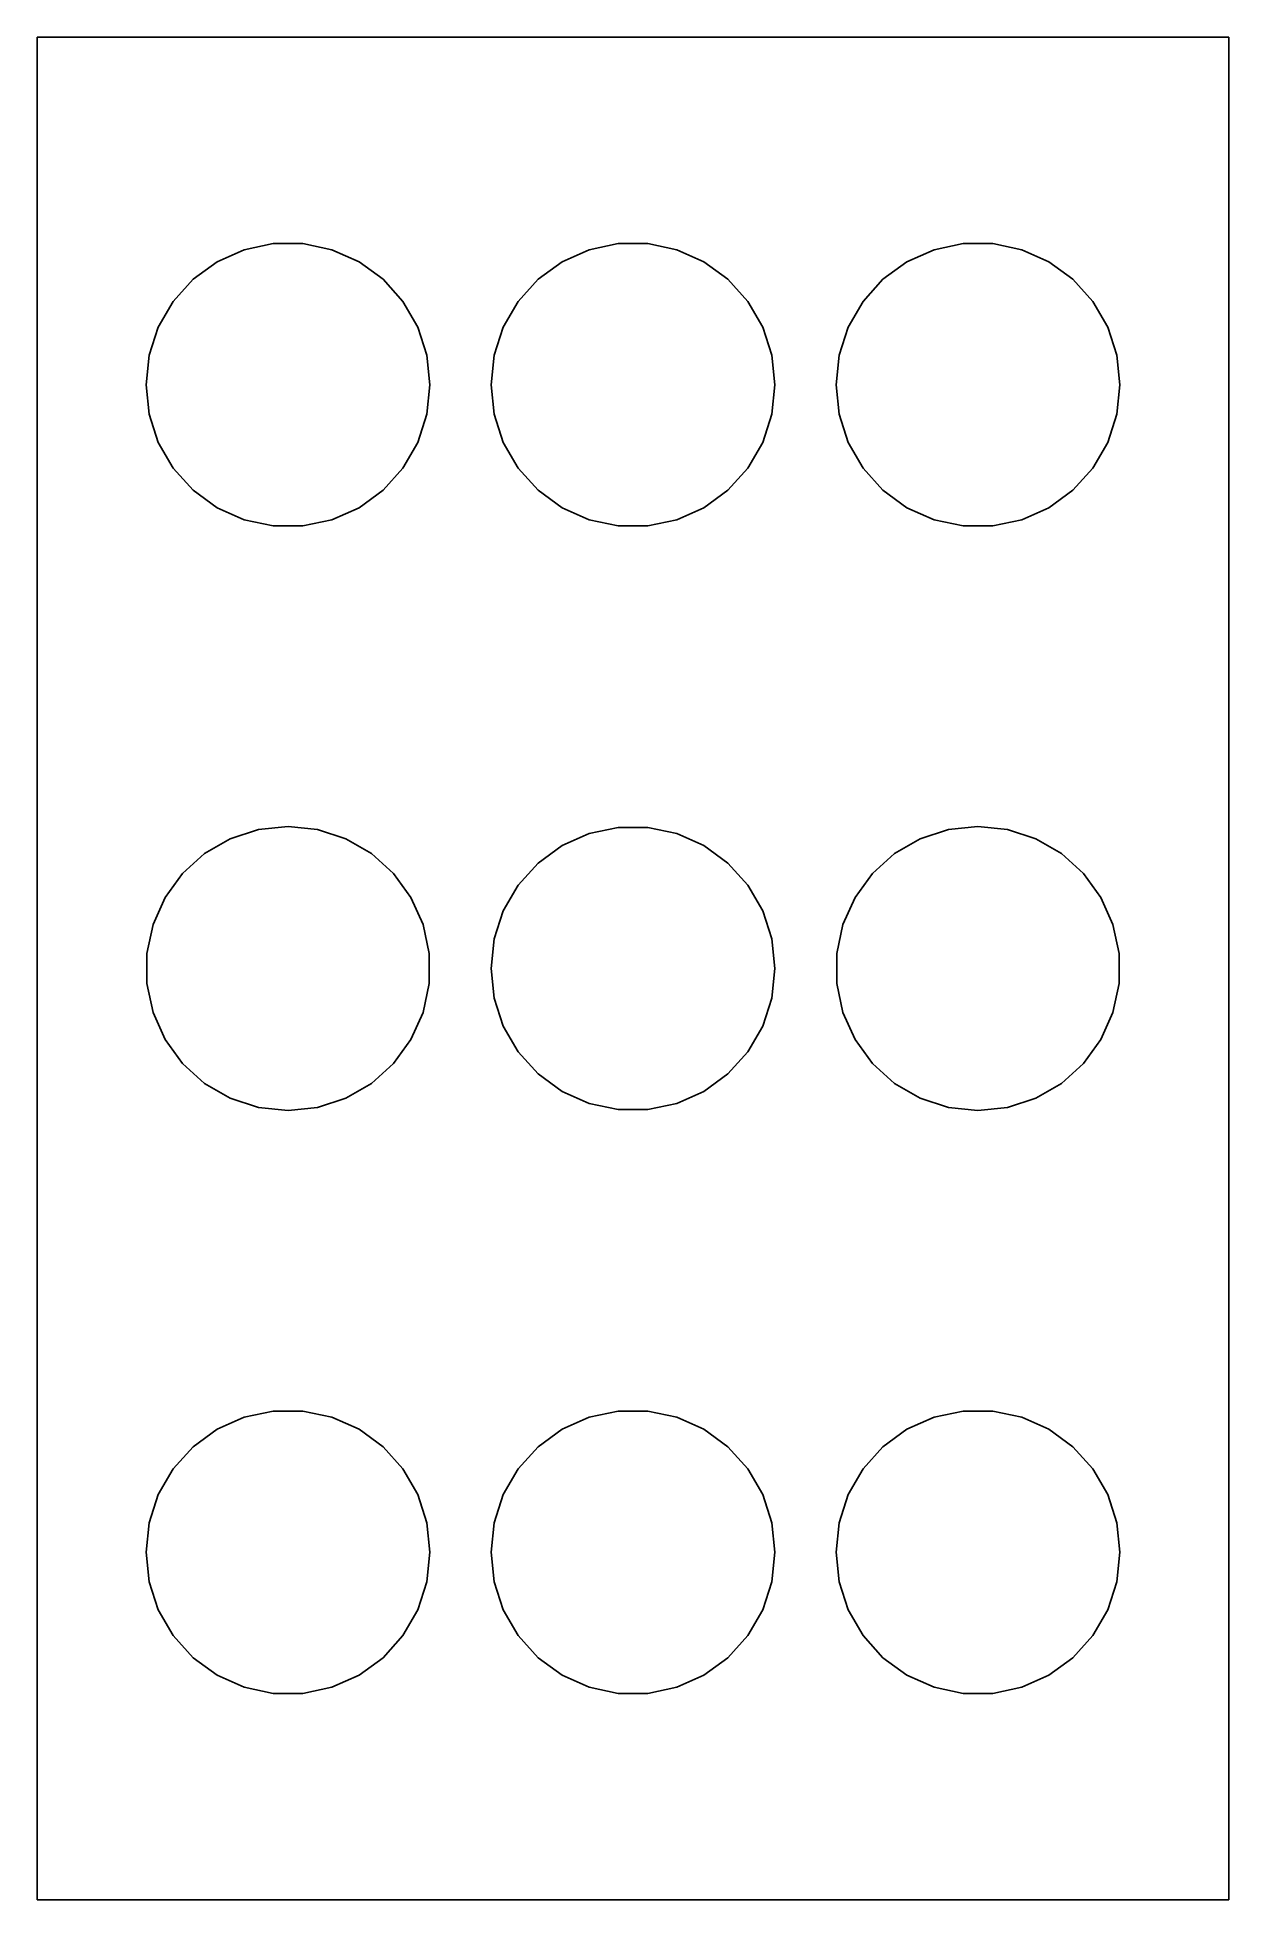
# Model space of a CAD drawing. Header units: metres. Extents: x -224 to 224, y -351 to 351.
import ezdxf

# ---------------------------------------------------------------- set-up
doc = ezdxf.new("R2010")
doc.units = ezdxf.units.M

msp = doc.modelspace()

# ---------------------------------------------------------------- linework, layer by layer
for p, q in [((224.5, 351), (-224.5, 351)), ((-224.5, 351), (-224.5, -351)), ((224.5, -351), (224.5, 351)), ((-156.75, 266.332), (-146.532, 270.882)), ((-146.532, 270.882), (-135.592, 273.207)), ((-135.592, 273.207), (-124.408, 273.207)), ((-124.408, 273.207), (-113.468, 270.882)), ((-113.468, 270.882), (-103.25, 266.332)), ((-26.75, 266.332), (-16.5324, 270.882)), ((-16.5324, 270.882), (-5.59227, 273.207)), ((-5.59227, 273.207), (5.59227, 273.207)), ((5.59227, 273.207), (16.5324, 270.882)), ((16.5324, 270.882), (26.75, 266.332)), ((103.25, 266.332), (113.468, 270.882)), ((113.468, 270.882), (124.408, 273.207)), ((124.408, 273.207), (135.592, 273.207)), ((135.592, 273.207), (146.532, 270.882)), ((146.532, 270.882), (156.75, 266.332)), ((-173.282, 251.447), (-165.798, 259.758)), ((-165.798, 259.758), (-156.75, 266.332)), ((-103.25, 266.332), (-94.2015, 259.758)), ((-94.2015, 259.758), (-86.7176, 251.447)), ((-43.2824, 251.447), (-35.7985, 259.758)), ((-35.7985, 259.758), (-26.75, 266.332)), ((26.75, 266.332), (35.7985, 259.758)), ((35.7985, 259.758), (43.2824, 251.447)), ((86.7176, 251.447), (94.2015, 259.758)), ((94.2015, 259.758), (103.25, 266.332)), ((156.75, 266.332), (165.798, 259.758)), ((165.798, 259.758), (173.282, 251.447)), ((-178.875, 241.76), (-173.282, 251.447)), ((-86.7176, 251.447), (-81.1253, 241.76)), ((-48.8747, 241.76), (-43.2824, 251.447)), ((43.2824, 251.447), (48.8747, 241.76)), ((81.1253, 241.76), (86.7176, 251.447)), ((173.282, 251.447), (178.875, 241.76)), ((-182.331, 231.123), (-178.875, 241.76)), ((-81.1253, 241.76), (-77.6691, 231.123)), ((-52.3309, 231.123), (-48.8747, 241.76)), ((48.8747, 241.76), (52.3309, 231.123)), ((77.6691, 231.123), (81.1253, 241.76)), ((178.875, 241.76), (182.331, 231.123)), ((-183.5, 220), (-182.331, 231.123)), ((-77.6691, 231.123), (-76.5, 220)), ((-53.5, 220), (-52.3309, 231.123)), ((52.3309, 231.123), (53.5, 220)), ((76.5, 220), (77.6691, 231.123)), ((182.331, 231.123), (183.5, 220)), ((-182.331, 208.877), (-183.5, 220)), ((-76.5, 220), (-77.6691, 208.877)), ((-52.3309, 208.877), (-53.5, 220)), ((53.5, 220), (52.3309, 208.877)), ((77.6691, 208.877), (76.5, 220)), ((183.5, 220), (182.331, 208.877)), ((-178.875, 198.24), (-182.331, 208.877)), ((-77.6691, 208.877), (-81.1253, 198.24)), ((-48.8747, 198.24), (-52.3309, 208.877)), ((52.3309, 208.877), (48.8747, 198.24)), ((81.1253, 198.24), (77.6691, 208.877)), ((182.331, 208.877), (178.875, 198.24)), ((-173.282, 188.553), (-178.875, 198.24)), ((-81.1253, 198.24), (-86.7176, 188.553)), ((-43.2824, 188.553), (-48.8747, 198.24)), ((48.8747, 198.24), (43.2824, 188.553)), ((86.7176, 188.553), (81.1253, 198.24)), ((178.875, 198.24), (173.282, 188.553)), ((-165.798, 180.242), (-173.282, 188.553)), ((-86.7176, 188.553), (-94.2015, 180.242)), ((-35.7985, 180.242), (-43.2824, 188.553)), ((43.2824, 188.553), (35.7985, 180.242)), ((94.2015, 180.242), (86.7176, 188.553)), ((173.282, 188.553), (165.798, 180.242)), ((-156.75, 173.668), (-165.798, 180.242)), ((-94.2015, 180.242), (-103.25, 173.668)), ((-26.75, 173.668), (-35.7985, 180.242)), ((35.7985, 180.242), (26.75, 173.668)), ((103.25, 173.668), (94.2015, 180.242)), ((165.798, 180.242), (156.75, 173.668)), ((-146.532, 169.118), (-156.75, 173.668)), ((-135.592, 166.793), (-146.532, 169.118)), ((-113.468, 169.118), (-124.408, 166.793)), ((-103.25, 173.668), (-113.468, 169.118)), ((-16.5324, 169.118), (-26.75, 173.668)), ((-5.59227, 166.793), (-16.5324, 169.118)), ((16.5324, 169.118), (5.59227, 166.793)), ((26.75, 173.668), (16.5324, 169.118)), ((113.468, 169.118), (103.25, 173.668)), ((124.408, 166.793), (113.468, 169.118)), ((146.532, 169.118), (135.592, 166.793)), ((156.75, 173.668), (146.532, 169.118)), ((-124.408, 166.793), (-135.592, 166.793)), ((5.59227, 166.793), (-5.59227, 166.793)), ((135.592, 166.793), (124.408, 166.793)), ((-151.76, 48.8747), (-141.123, 52.3309)), ((-141.123, 52.3309), (-130, 53.5)), ((-130, 53.5), (-118.877, 52.3309)), ((-118.877, 52.3309), (-108.24, 48.8747)), ((-26.75, 46.3324), (-16.5324, 50.8815)), ((-16.5324, 50.8815), (-5.59227, 53.2069)), ((-5.59227, 53.2069), (5.59227, 53.2069)), ((5.59227, 53.2069), (16.5324, 50.8815)), ((16.5324, 50.8815), (26.75, 46.3324)), ((108.24, 48.8747), (118.877, 52.3309)), ((118.877, 52.3309), (130, 53.5)), ((130, 53.5), (141.123, 52.3309)), ((141.123, 52.3309), (151.76, 48.8747)), ((-169.758, 35.7985), (-161.447, 43.2824)), ((-161.447, 43.2824), (-151.76, 48.8747)), ((-108.24, 48.8747), (-98.5535, 43.2824)), ((-98.5535, 43.2824), (-90.2417, 35.7985)), ((-35.7985, 39.7582), (-26.75, 46.3324)), ((26.75, 46.3324), (35.7985, 39.7582)), ((90.2417, 35.7985), (98.5535, 43.2824)), ((98.5535, 43.2824), (108.24, 48.8747)), ((151.76, 48.8747), (161.447, 43.2824)), ((161.447, 43.2824), (169.758, 35.7985)), ((-176.332, 26.75), (-169.758, 35.7985)), ((-90.2417, 35.7985), (-83.6676, 26.75)), ((-43.2824, 31.4465), (-35.7985, 39.7582)), ((35.7985, 39.7582), (43.2824, 31.4465)), ((83.6676, 26.75), (90.2417, 35.7985)), ((169.758, 35.7985), (176.332, 26.75)), ((-48.8747, 21.7604), (-43.2824, 31.4465)), ((43.2824, 31.4465), (48.8747, 21.7604)), ((-180.882, 16.5324), (-176.332, 26.75)), ((-83.6676, 26.75), (-79.1185, 16.5324)), ((-52.3309, 11.1233), (-48.8747, 21.7604)), ((48.8747, 21.7604), (52.3309, 11.1233)), ((79.1185, 16.5324), (83.6676, 26.75)), ((176.332, 26.75), (180.882, 16.5324)), ((-183.207, 5.59227), (-180.882, 16.5324)), ((-79.1185, 16.5324), (-76.7931, 5.59227)), ((76.7931, 5.59225), (79.1185, 16.5324)), ((180.882, 16.5324), (183.207, 5.59225)), ((-53.5, 0), (-52.3309, 11.1233)), ((52.3309, 11.1233), (53.5, 0)), ((-183.207, -5.59225), (-183.207, 5.59227)), ((-76.7931, 5.59227), (-76.7931, -5.59225)), ((-52.3309, -11.1233), (-53.5, 0)), ((53.5, 0), (52.3309, -11.1233)), ((76.7931, -5.59227), (76.7931, 5.59225)), ((183.207, 5.59225), (183.207, -5.59227)), ((-180.882, -16.5324), (-183.207, -5.59225)), ((-76.7931, -5.59225), (-79.1185, -16.5324)), ((79.1185, -16.5324), (76.7931, -5.59227)), ((183.207, -5.59227), (180.882, -16.5324)), ((-48.8747, -21.7604), (-52.3309, -11.1233)), ((52.3309, -11.1233), (48.8747, -21.7604)), ((-176.332, -26.75), (-180.882, -16.5324)), ((-79.1185, -16.5324), (-83.6676, -26.75)), ((83.6676, -26.75), (79.1185, -16.5324)), ((180.882, -16.5324), (176.332, -26.75)), ((-169.758, -35.7985), (-176.332, -26.75)), ((-83.6676, -26.75), (-90.2417, -35.7985)), ((-43.2824, -31.4465), (-48.8747, -21.7604)), ((48.8747, -21.7604), (43.2824, -31.4465)), ((90.2417, -35.7985), (83.6676, -26.75)), ((176.332, -26.75), (169.758, -35.7985)), ((-35.7985, -39.7582), (-43.2824, -31.4465)), ((43.2824, -31.4465), (35.7985, -39.7582)), ((-161.447, -43.2824), (-169.758, -35.7985)), ((-90.2417, -35.7985), (-98.5535, -43.2824)), ((-26.75, -46.3324), (-35.7985, -39.7582)), ((35.7985, -39.7582), (26.75, -46.3324)), ((98.5535, -43.2824), (90.2417, -35.7985)), ((169.758, -35.7985), (161.447, -43.2824)), ((-151.76, -48.8747), (-161.447, -43.2824)), ((-141.123, -52.3309), (-151.76, -48.8747)), ((-108.24, -48.8747), (-118.877, -52.3309)), ((-98.5535, -43.2824), (-108.24, -48.8747)), ((-16.5324, -50.8815), (-26.75, -46.3324)), ((26.75, -46.3324), (16.5324, -50.8815)), ((108.24, -48.8747), (98.5535, -43.2824)), ((118.877, -52.3309), (108.24, -48.8747)), ((151.76, -48.8747), (141.123, -52.3309)), ((161.447, -43.2824), (151.76, -48.8747)), ((-130, -53.5), (-141.123, -52.3309)), ((-118.877, -52.3309), (-130, -53.5)), ((-5.59227, -53.2069), (-16.5324, -50.8815)), ((5.59227, -53.2069), (-5.59227, -53.2069)), ((16.5324, -50.8815), (5.59227, -53.2069)), ((130, -53.5), (118.877, -52.3309)), ((141.123, -52.3309), (130, -53.5)), ((-146.532, -169.118), (-135.592, -166.793)), ((-135.592, -166.793), (-124.408, -166.793)), ((-124.408, -166.793), (-113.468, -169.118)), ((-16.5324, -169.118), (-5.59227, -166.793)), ((-5.59227, -166.793), (5.59227, -166.793)), ((5.59227, -166.793), (16.5324, -169.118)), ((113.468, -169.118), (124.408, -166.793)), ((124.408, -166.793), (135.592, -166.793)), ((135.592, -166.793), (146.532, -169.118)), ((-165.798, -180.242), (-156.75, -173.668)), ((-156.75, -173.668), (-146.532, -169.118)), ((-113.468, -169.118), (-103.25, -173.668)), ((-103.25, -173.668), (-94.2015, -180.242)), ((-35.7985, -180.242), (-26.75, -173.668)), ((-26.75, -173.668), (-16.5324, -169.118)), ((16.5324, -169.118), (26.75, -173.668)), ((26.75, -173.668), (35.7985, -180.242)), ((94.2015, -180.242), (103.25, -173.668)), ((103.25, -173.668), (113.468, -169.118)), ((146.532, -169.118), (156.75, -173.668)), ((156.75, -173.668), (165.798, -180.242)), ((-173.282, -188.553), (-165.798, -180.242)), ((-94.2015, -180.242), (-86.7176, -188.553)), ((-43.2824, -188.553), (-35.7985, -180.242)), ((35.7985, -180.242), (43.2824, -188.553)), ((86.7176, -188.553), (94.2015, -180.242)), ((165.798, -180.242), (173.282, -188.553)), ((-178.875, -198.24), (-173.282, -188.553)), ((-86.7176, -188.553), (-81.1253, -198.24)), ((-48.8747, -198.24), (-43.2824, -188.553)), ((43.2824, -188.553), (48.8747, -198.24)), ((81.1253, -198.24), (86.7176, -188.553)), ((173.282, -188.553), (178.875, -198.24)), ((-182.331, -208.877), (-178.875, -198.24)), ((-81.1253, -198.24), (-77.6691, -208.877)), ((-52.3309, -208.877), (-48.8747, -198.24)), ((48.8747, -198.24), (52.3309, -208.877)), ((77.6691, -208.877), (81.1253, -198.24)), ((178.875, -198.24), (182.331, -208.877)), ((-183.5, -220), (-182.331, -208.877)), ((-77.6691, -208.877), (-76.5, -220)), ((-53.5, -220), (-52.3309, -208.877)), ((52.3309, -208.877), (53.5, -220)), ((76.5, -220), (77.6691, -208.877)), ((182.331, -208.877), (183.5, -220)), ((-182.331, -231.123), (-183.5, -220)), ((-76.5, -220), (-77.6691, -231.123)), ((-52.3309, -231.123), (-53.5, -220)), ((53.5, -220), (52.3309, -231.123)), ((77.6691, -231.123), (76.5, -220)), ((183.5, -220), (182.331, -231.123)), ((-178.875, -241.76), (-182.331, -231.123)), ((-77.6691, -231.123), (-81.1253, -241.76)), ((-48.8747, -241.76), (-52.3309, -231.123)), ((52.3309, -231.123), (48.8747, -241.76)), ((81.1253, -241.76), (77.6691, -231.123)), ((182.331, -231.123), (178.875, -241.76)), ((-173.282, -251.447), (-178.875, -241.76)), ((-81.1253, -241.76), (-86.7176, -251.447)), ((-43.2824, -251.447), (-48.8747, -241.76)), ((48.8747, -241.76), (43.2824, -251.447)), ((86.7176, -251.447), (81.1253, -241.76)), ((178.875, -241.76), (173.282, -251.447)), ((-165.798, -259.758), (-173.282, -251.447)), ((-86.7176, -251.447), (-94.2015, -259.758)), ((-35.7985, -259.758), (-43.2824, -251.447)), ((43.2824, -251.447), (35.7985, -259.758)), ((94.2015, -259.758), (86.7176, -251.447)), ((173.282, -251.447), (165.798, -259.758)), ((-156.75, -266.332), (-165.798, -259.758)), ((-146.532, -270.882), (-156.75, -266.332)), ((-103.25, -266.332), (-113.468, -270.882)), ((-94.2015, -259.758), (-103.25, -266.332)), ((-26.75, -266.332), (-35.7985, -259.758)), ((-16.5324, -270.882), (-26.75, -266.332)), ((26.75, -266.332), (16.5324, -270.882)), ((35.7985, -259.758), (26.75, -266.332)), ((103.25, -266.332), (94.2015, -259.758)), ((113.468, -270.882), (103.25, -266.332)), ((156.75, -266.332), (146.532, -270.882)), ((165.798, -259.758), (156.75, -266.332)), ((-135.592, -273.207), (-146.532, -270.882)), ((-124.408, -273.207), (-135.592, -273.207)), ((-113.468, -270.882), (-124.408, -273.207)), ((-5.59227, -273.207), (-16.5324, -270.882)), ((5.59227, -273.207), (-5.59227, -273.207)), ((16.5324, -270.882), (5.59227, -273.207)), ((124.408, -273.207), (113.468, -270.882)), ((135.592, -273.207), (124.408, -273.207)), ((146.532, -270.882), (135.592, -273.207)), ((-224.5, -351), (224.5, -351))]:
    msp.add_line(p, q)

doc.saveas('drawing.dxf')
